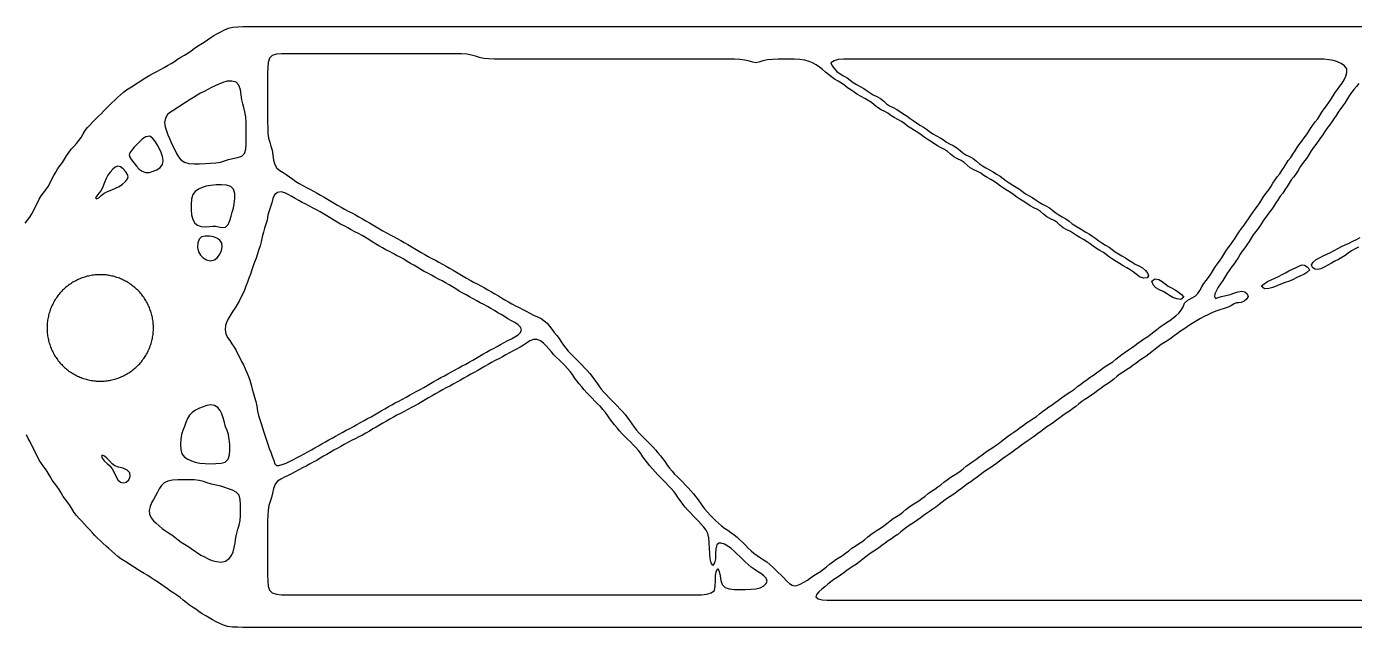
# Model space of a CAD drawing. Header units: millimetres. Extents: x 1 to 120, y 0 to 18.
# Drawn here: x 22.78 to 62.82, y 0 to 18.06 of the extents above; entities that cross this region are included whole.
import ezdxf

# ---------------------------------------------------------------- set-up
doc = ezdxf.new("R2010")
doc.units = ezdxf.units.MM

msp = doc.modelspace()

# ---------------------------------------------------------------- linework, layer by layer
for points in [[(22.737, 12.148), (22.807, 12.242), (22.878, 12.334), (22.942, 12.433), (23, 12.541), (23.055, 12.65), (23.11, 12.759), (23.166, 12.868), (23.227, 12.972), (23.297, 13.065), (23.368, 13.156), (23.434, 13.254), (23.492, 13.362), (23.548, 13.471), (23.603, 13.579), (23.66, 13.687), (23.722, 13.79), (23.791, 13.884), (23.863, 13.975), (23.928, 14.073), (23.989, 14.178), (24.053, 14.279), (24.125, 14.37), (24.204, 14.455), (24.284, 14.541), (24.358, 14.631), (24.423, 14.729), (24.484, 14.832), (24.548, 14.932), (24.621, 15.022), (24.7, 15.108), (24.78, 15.194), (24.86, 15.278), (24.94, 15.36), (25.023, 15.441), (25.107, 15.523), (25.188, 15.606), (25.27, 15.688), (25.353, 15.768), (25.437, 15.848), (25.522, 15.929), (25.609, 16.008), (25.699, 16.084), (25.792, 16.153), (25.889, 16.216), (25.99, 16.278), (26.092, 16.344), (26.192, 16.412), (26.29, 16.477), (26.39, 16.536), (26.493, 16.594), (26.599, 16.655), (26.705, 16.713), (26.812, 16.771), (26.918, 16.83), (27.024, 16.89), (27.129, 16.949), (27.23, 17.011), (27.329, 17.076), (27.429, 17.141), (27.53, 17.202), (27.632, 17.263), (27.732, 17.33), (27.829, 17.4), (27.925, 17.468), (28.023, 17.53), (28.124, 17.592), (28.225, 17.658), (28.324, 17.726), (28.422, 17.79), (28.523, 17.847), (28.63, 17.903), (28.739, 17.96), (28.854, 18.009), (28.987, 18.04), (29.14, 18.053), (29.302, 18.057), (29.466, 18.057), (29.631, 18.057), (29.795, 18.057), (29.959, 18.057), (30.123, 18.057), (30.287, 18.057), (30.451, 18.057), (30.616, 18.057), (30.78, 18.057), (30.944, 18.057), (31.108, 18.057), (31.272, 18.057), (31.436, 18.057), (31.601, 18.057), (31.765, 18.057), (31.929, 18.057), (32.093, 18.057), (32.257, 18.057), (32.421, 18.057), (32.585, 18.057), (32.75, 18.057), (32.914, 18.057), (33.078, 18.057), (33.242, 18.057), (33.406, 18.057), (33.57, 18.057), (33.735, 18.057), (33.899, 18.057), (34.063, 18.057), (34.227, 18.057), (34.391, 18.057), (34.555, 18.057), (34.72, 18.057), (34.884, 18.057), (35.048, 18.057), (35.212, 18.057), (35.376, 18.057), (35.54, 18.057), (35.705, 18.057), (35.869, 18.057), (36.033, 18.057), (36.197, 18.057), (36.361, 18.057), (36.525, 18.057), (36.689, 18.057), (36.854, 18.057), (37.018, 18.057), (37.182, 18.057), (37.346, 18.057), (37.51, 18.057), (37.674, 18.057), (37.839, 18.057), (38.003, 18.057), (38.167, 18.057), (38.331, 18.057), (38.495, 18.057), (38.659, 18.057), (38.824, 18.057), (38.988, 18.057), (39.152, 18.057), (39.316, 18.057), (39.48, 18.057), (39.644, 18.057), (39.808, 18.057), (39.973, 18.057), (40.137, 18.057), (40.301, 18.057), (40.465, 18.057), (40.629, 18.057), (40.793, 18.057), (40.958, 18.057), (41.122, 18.057), (41.286, 18.057), (41.45, 18.057), (41.614, 18.057), (41.778, 18.057), (41.943, 18.057), (42.107, 18.057), (42.271, 18.057), (42.435, 18.057), (42.599, 18.057), (42.763, 18.057), (42.927, 18.057), (43.092, 18.057), (43.256, 18.057), (43.42, 18.057), (43.584, 18.057), (43.748, 18.057), (43.912, 18.057), (44.077, 18.057), (44.241, 18.057), (44.405, 18.057), (44.569, 18.057), (44.733, 18.057), (44.897, 18.057), (45.062, 18.057), (45.226, 18.057), (45.39, 18.057), (45.554, 18.057), (45.718, 18.057), (45.882, 18.057), (46.047, 18.057), (46.211, 18.057), (46.375, 18.057), (46.539, 18.057), (46.703, 18.057), (46.867, 18.057), (47.031, 18.057), (47.196, 18.057), (47.36, 18.057), (47.524, 18.057), (47.688, 18.057), (47.852, 18.057), (48.016, 18.057), (48.181, 18.057), (48.345, 18.057), (48.509, 18.057), (48.673, 18.057), (48.837, 18.057), (49.001, 18.057), (49.166, 18.057), (49.33, 18.057), (49.494, 18.057), (49.658, 18.057), (49.822, 18.057), (49.986, 18.057), (50.15, 18.057), (50.315, 18.057), (50.479, 18.057), (50.643, 18.057), (50.807, 18.057), (50.971, 18.057), (51.135, 18.057), (51.3, 18.057), (51.464, 18.057), (51.628, 18.057), (51.792, 18.057), (51.956, 18.057), (52.12, 18.057), (52.285, 18.057), (52.449, 18.057), (52.613, 18.057), (52.777, 18.057), (52.941, 18.057), (53.105, 18.057), (53.269, 18.057), (53.434, 18.057), (53.598, 18.057), (53.762, 18.057), (53.926, 18.057), (54.09, 18.057), (54.254, 18.057), (54.419, 18.057), (54.583, 18.057), (54.747, 18.057), (54.911, 18.057), (55.075, 18.057), (55.239, 18.057), (55.404, 18.057), (55.568, 18.057), (55.732, 18.057), (55.896, 18.057), (56.06, 18.057), (56.224, 18.057), (56.389, 18.057), (56.553, 18.057), (56.717, 18.057), (56.881, 18.057), (57.045, 18.057), (57.209, 18.057), (57.373, 18.057), (57.538, 18.057), (57.702, 18.057), (57.866, 18.057), (58.03, 18.057), (58.194, 18.057), (58.358, 18.057), (58.523, 18.057), (58.687, 18.057), (58.851, 18.057), (59.015, 18.057), (59.179, 18.057), (59.343, 18.057), (59.508, 18.057), (59.672, 18.057), (59.836, 18.057), (60, 18.057), (60.164, 18.057), (60.328, 18.057), (60.492, 18.057), (60.657, 18.057), (60.821, 18.057), (60.985, 18.057), (61.149, 18.057), (61.313, 18.057), (61.477, 18.057), (61.642, 18.057), (61.806, 18.057), (61.97, 18.057), (62.134, 18.057), (62.298, 18.057), (62.462, 18.057), (62.627, 18.057), (62.791, 18.057), (62.955, 18.057)], [(62.864, 16.346), (62.789, 16.256), (62.713, 16.166), (62.639, 16.073), (62.571, 15.975), (62.509, 15.874), (62.448, 15.775), (62.38, 15.68), (62.308, 15.584), (62.239, 15.486), (62.176, 15.386), (62.115, 15.288), (62.049, 15.191), (61.977, 15.093), (61.904, 14.997), (61.838, 14.903), (61.776, 14.809), (61.713, 14.711), (61.642, 14.613), (61.568, 14.519), (61.495, 14.427), (61.429, 14.329), (61.368, 14.226), (61.305, 14.126), (61.235, 14.032), (61.163, 13.939), (61.095, 13.84), (61.034, 13.737), (60.973, 13.638), (60.904, 13.543), (60.832, 13.449), (60.764, 13.35), (60.702, 13.248), (60.641, 13.15), (60.574, 13.054), (60.501, 12.958), (60.432, 12.86), (60.368, 12.762), (60.308, 12.665), (60.242, 12.568), (60.169, 12.47), (60.096, 12.375), (60.028, 12.282), (59.965, 12.186), (59.902, 12.087), (59.834, 11.988), (59.761, 11.895), (59.687, 11.802), (59.62, 11.704), (59.56, 11.601), (59.498, 11.5), (59.429, 11.406), (59.356, 11.313), (59.289, 11.214), (59.228, 11.111), (59.166, 11.012), (59.098, 10.917), (59.026, 10.822), (58.957, 10.724), (58.896, 10.623), (58.835, 10.524), (58.768, 10.428), (58.698, 10.331), (58.632, 10.229), (58.576, 10.124), (58.534, 10.024), (58.524, 9.944), (58.55, 9.886), (58.631, 9.915), (58.734, 9.945), (58.862, 9.974), (58.999, 10.007), (59.123, 10.051), (59.232, 10.089), (59.339, 10.103), (59.438, 10.083), (59.507, 10.03), (59.536, 9.949), (59.488, 9.869), (59.411, 9.802), (59.321, 9.766), (59.242, 9.758), (59.179, 9.754), (59.115, 9.73), (59.031, 9.68), (58.93, 9.624), (58.814, 9.58), (58.685, 9.547), (58.556, 9.507), (58.438, 9.454), (58.325, 9.397), (58.211, 9.342), (58.101, 9.287), (57.997, 9.228), (57.895, 9.166), (57.795, 9.1), (57.696, 9.031), (57.598, 8.964), (57.501, 8.901), (57.405, 8.837), (57.309, 8.768), (57.215, 8.695), (57.119, 8.625), (57.019, 8.561), (56.918, 8.499), (56.821, 8.433), (56.731, 8.36), (56.64, 8.284), (56.546, 8.211), (56.451, 8.142), (56.354, 8.079), (56.256, 8.015), (56.16, 7.946), (56.067, 7.874), (55.972, 7.803), (55.871, 7.738), (55.77, 7.676), (55.674, 7.61), (55.584, 7.538), (55.493, 7.462), (55.4, 7.388), (55.304, 7.32), (55.206, 7.256), (55.108, 7.193), (55.012, 7.124), (54.919, 7.052), (54.824, 6.98), (54.724, 6.914), (54.624, 6.851), (54.529, 6.786), (54.438, 6.715), (54.346, 6.64), (54.253, 6.566), (54.157, 6.498), (54.058, 6.434), (53.959, 6.371), (53.863, 6.303), (53.771, 6.23), (53.676, 6.157), (53.577, 6.089), (53.478, 6.025), (53.384, 5.961), (53.292, 5.892), (53.2, 5.818), (53.106, 5.744), (53.009, 5.675), (52.911, 5.612), (52.811, 5.549), (52.715, 5.481), (52.622, 5.408), (52.528, 5.334), (52.43, 5.263), (52.333, 5.199), (52.239, 5.136), (52.147, 5.069), (52.054, 4.996), (51.959, 4.922), (51.862, 4.853), (51.763, 4.79), (51.662, 4.727), (51.566, 4.66), (51.474, 4.587), (51.382, 4.512), (51.285, 4.44), (51.188, 4.374), (51.094, 4.311), (51, 4.245), (50.906, 4.173), (50.811, 4.101), (50.715, 4.031), (50.615, 3.968), (50.514, 3.905), (50.418, 3.838), (50.326, 3.765), (50.235, 3.69), (50.139, 3.617), (50.043, 3.55), (49.948, 3.487), (49.852, 3.422), (49.757, 3.351), (49.663, 3.279), (49.567, 3.209), (49.467, 3.145), (49.366, 3.083), (49.269, 3.016), (49.178, 2.943), (49.087, 2.868), (48.993, 2.795), (48.897, 2.727), (48.801, 2.663), (48.704, 2.599), (48.609, 2.53), (48.515, 2.457), (48.419, 2.387), (48.319, 2.322), (48.218, 2.26), (48.122, 2.194), (48.031, 2.121), (47.94, 2.046), (47.846, 1.972), (47.751, 1.904), (47.654, 1.841), (47.556, 1.777), (47.46, 1.708), (47.367, 1.635), (47.272, 1.564), (47.172, 1.498), (47.071, 1.436), (46.976, 1.371), (46.885, 1.299), (46.795, 1.223), (46.705, 1.146), (46.62, 1.071), (46.555, 0.993), (46.525, 0.915), (46.595, 0.858), (46.715, 0.827), (46.868, 0.817), (47.031, 0.815), (47.196, 0.815), (47.36, 0.815), (47.524, 0.815), (47.688, 0.815), (47.852, 0.815), (48.016, 0.815), (48.181, 0.815), (48.345, 0.815), (48.509, 0.815), (48.673, 0.815), (48.837, 0.815), (49.001, 0.815), (49.166, 0.815), (49.33, 0.815), (49.494, 0.815), (49.658, 0.815), (49.822, 0.815), (49.986, 0.815), (50.15, 0.815), (50.315, 0.815), (50.479, 0.815), (50.643, 0.815), (50.807, 0.815), (50.971, 0.815), (51.135, 0.815), (51.3, 0.815), (51.464, 0.815), (51.628, 0.815), (51.792, 0.815), (51.956, 0.815), (52.12, 0.815), (52.285, 0.815), (52.449, 0.815), (52.613, 0.815), (52.777, 0.815), (52.941, 0.815), (53.105, 0.815), (53.269, 0.815), (53.434, 0.815), (53.598, 0.815), (53.762, 0.815), (53.926, 0.815), (54.09, 0.815), (54.254, 0.815), (54.419, 0.815), (54.583, 0.815), (54.747, 0.815), (54.911, 0.815), (55.075, 0.815), (55.239, 0.815), (55.404, 0.815), (55.568, 0.815), (55.732, 0.815), (55.896, 0.815), (56.06, 0.815), (56.224, 0.815), (56.389, 0.815), (56.553, 0.815), (56.717, 0.815), (56.881, 0.815), (57.045, 0.815), (57.209, 0.815), (57.373, 0.815), (57.538, 0.815), (57.702, 0.815), (57.866, 0.815), (58.03, 0.815), (58.194, 0.815), (58.358, 0.815), (58.523, 0.815), (58.687, 0.815), (58.851, 0.815), (59.015, 0.815), (59.179, 0.815), (59.343, 0.815), (59.508, 0.815), (59.672, 0.815), (59.836, 0.815), (60, 0.815), (60.164, 0.815), (60.328, 0.815), (60.492, 0.815), (60.657, 0.815), (60.821, 0.815), (60.985, 0.815), (61.149, 0.815), (61.313, 0.815), (61.477, 0.815), (61.642, 0.815), (61.806, 0.815), (61.97, 0.815), (62.134, 0.815), (62.298, 0.815), (62.462, 0.815), (62.627, 0.815), (62.791, 0.815), (62.955, 0.815)], [(62.85, 11.43), (62.748, 11.376), (62.647, 11.316), (62.546, 11.249), (62.448, 11.179), (62.352, 11.115), (62.252, 11.058), (62.145, 11.003), (62.037, 10.944), (61.93, 10.887), (61.823, 10.831), (61.718, 10.781), (61.621, 10.755), (61.535, 10.767), (61.471, 10.818), (61.434, 10.9), (61.493, 10.981), (61.576, 11.054), (61.68, 11.112), (61.792, 11.165), (61.903, 11.218), (62.01, 11.27), (62.119, 11.324), (62.228, 11.385), (62.34, 11.445), (62.456, 11.5), (62.57, 11.552), (62.679, 11.605), (62.79, 11.661), (62.901, 11.715)], [(62.955, 0), (62.791, 0), (62.627, 0), (62.462, 0), (62.298, 0), (62.134, 0), (61.97, 0), (61.806, 0), (61.642, 0), (61.477, 0), (61.313, 0), (61.149, 0), (60.985, 0), (60.821, 0), (60.657, 0), (60.492, 0), (60.328, 0), (60.164, 0), (60, 0), (59.836, 0), (59.672, 0), (59.508, 0), (59.343, 0), (59.179, 0), (59.015, 0), (58.851, 0), (58.687, 0), (58.523, 0), (58.358, 0), (58.194, 0), (58.03, 0), (57.866, 0), (57.702, 0), (57.538, 0), (57.373, 0), (57.209, 0), (57.045, 0), (56.881, 0), (56.717, 0), (56.553, 0), (56.389, 0), (56.224, 0), (56.06, 0), (55.896, 0), (55.732, 0), (55.568, 0), (55.404, 0), (55.239, 0), (55.075, 0), (54.911, 0), (54.747, 0), (54.583, 0), (54.419, 0), (54.254, 0), (54.09, 0), (53.926, 0), (53.762, 0), (53.598, 0), (53.434, 0), (53.269, 0), (53.105, 0), (52.941, 0), (52.777, 0), (52.613, 0), (52.449, 0), (52.285, 0), (52.12, 0), (51.956, 0), (51.792, 0), (51.628, 0), (51.464, 0), (51.3, 0), (51.135, 0), (50.971, 0), (50.807, 0), (50.643, 0), (50.479, 0), (50.315, 0), (50.15, 0), (49.986, 0), (49.822, 0), (49.658, 0), (49.494, 0), (49.33, 0), (49.166, 0), (49.001, 0), (48.837, 0), (48.673, 0), (48.509, 0), (48.345, 0), (48.181, 0), (48.016, 0), (47.852, 0), (47.688, 0), (47.524, 0), (47.36, 0), (47.196, 0), (47.031, 0), (46.867, 0), (46.703, 0), (46.539, 0), (46.375, 0), (46.211, 0), (46.047, 0), (45.882, 0), (45.718, 0), (45.554, 0), (45.39, 0), (45.226, 0), (45.062, 0), (44.897, 0), (44.733, 0), (44.569, 0), (44.405, 0), (44.241, 0), (44.077, 0), (43.912, 0), (43.748, 0), (43.584, 0), (43.42, 0), (43.256, 0), (43.092, 0), (42.927, 0), (42.763, 0), (42.599, 0), (42.435, 0), (42.271, 0), (42.107, 0), (41.943, 0), (41.778, 0), (41.614, 0), (41.45, 0), (41.286, 0), (41.122, 0), (40.958, 0), (40.793, 0), (40.629, 0), (40.465, 0), (40.301, 0), (40.137, 0), (39.973, 0), (39.808, 0), (39.644, 0), (39.48, 0), (39.316, 0), (39.152, 0), (38.988, 0), (38.824, 0), (38.659, 0), (38.495, 0), (38.331, 0), (38.167, 0), (38.003, 0), (37.839, 0), (37.674, 0), (37.51, 0), (37.346, 0), (37.182, 0), (37.018, 0), (36.854, 0), (36.689, 0), (36.525, 0), (36.361, 0), (36.197, 0), (36.033, 0), (35.869, 0), (35.705, 0), (35.54, 0), (35.376, 0), (35.212, 0), (35.048, 0), (34.884, 0), (34.72, 0), (34.555, 0), (34.391, 0), (34.227, 0), (34.063, 0), (33.899, 0), (33.735, 0), (33.57, 0), (33.406, 0), (33.242, 0), (33.078, 0), (32.914, 0), (32.75, 0), (32.585, 0), (32.421, 0), (32.257, 0), (32.093, 0), (31.929, 0), (31.765, 0), (31.601, 0), (31.436, 0), (31.272, 0), (31.108, 0), (30.944, 0), (30.78, 0), (30.616, 0), (30.451, 0), (30.287, 0), (30.123, 0), (29.959, 0), (29.795, 0), (29.631, 0), (29.466, 0), (29.302, 0), (29.138, 0.001), (28.977, 0.009), (28.829, 0.03), (28.704, 0.066), (28.594, 0.113), (28.486, 0.169), (28.378, 0.226), (28.275, 0.282), (28.173, 0.343), (28.071, 0.41), (27.969, 0.479), (27.871, 0.543), (27.777, 0.605), (27.683, 0.67), (27.588, 0.743), (27.496, 0.819), (27.403, 0.894), (27.307, 0.966), (27.21, 1.03), (27.115, 1.092), (27.02, 1.158), (26.921, 1.23), (26.821, 1.301), (26.723, 1.365), (26.627, 1.424), (26.529, 1.487), (26.427, 1.554), (26.323, 1.62), (26.221, 1.681), (26.12, 1.741), (26.021, 1.806), (25.922, 1.873), (25.821, 1.936), (25.719, 1.997), (25.621, 2.062), (25.528, 2.133), (25.439, 2.21), (25.35, 2.289), (25.263, 2.367), (25.176, 2.444), (25.09, 2.522), (25.005, 2.6), (24.922, 2.68), (24.842, 2.761), (24.763, 2.845), (24.685, 2.93), (24.607, 3.016), (24.529, 3.103), (24.449, 3.189), (24.368, 3.274), (24.288, 3.359), (24.216, 3.449), (24.152, 3.55), (24.091, 3.655), (24.025, 3.753), (23.954, 3.843), (23.884, 3.936), (23.822, 4.04), (23.762, 4.147), (23.697, 4.245), (23.625, 4.335), (23.556, 4.429), (23.494, 4.532), (23.434, 4.639), (23.369, 4.738), (23.299, 4.83), (23.229, 4.923), (23.167, 5.027), (23.111, 5.135), (23.056, 5.243), (23, 5.353), (22.946, 5.463), (22.891, 5.572), (22.836, 5.681), (22.782, 5.791)]]:
    msp.add_lwpolyline(points)
for points in [[(60.328, 17.078), (60.164, 17.078), (60, 17.078), (59.836, 17.078), (59.672, 17.078), (59.508, 17.078), (59.343, 17.078), (59.179, 17.078), (59.015, 17.078), (58.851, 17.078), (58.687, 17.078), (58.523, 17.078), (58.358, 17.078), (58.194, 17.078), (58.03, 17.078), (57.866, 17.078), (57.702, 17.078), (57.538, 17.078), (57.373, 17.078), (57.209, 17.078), (57.045, 17.078), (56.881, 17.078), (56.717, 17.078), (56.553, 17.078), (56.389, 17.078), (56.224, 17.078), (56.06, 17.078), (55.896, 17.078), (55.732, 17.078), (55.568, 17.078), (55.404, 17.078), (55.239, 17.078), (55.075, 17.078), (54.911, 17.078), (54.747, 17.078), (54.583, 17.078), (54.419, 17.078), (54.254, 17.078), (54.09, 17.078), (53.926, 17.078), (53.762, 17.078), (53.598, 17.078), (53.434, 17.078), (53.269, 17.078), (53.105, 17.078), (52.941, 17.078), (52.777, 17.078), (52.613, 17.078), (52.449, 17.078), (52.285, 17.078), (52.12, 17.078), (51.956, 17.078), (51.792, 17.078), (51.628, 17.078), (51.464, 17.078), (51.3, 17.078), (51.135, 17.078), (50.971, 17.078), (50.807, 17.078), (50.643, 17.078), (50.479, 17.078), (50.315, 17.078), (50.15, 17.078), (49.986, 17.078), (49.822, 17.078), (49.658, 17.078), (49.494, 17.078), (49.33, 17.078), (49.166, 17.078), (49.001, 17.078), (48.837, 17.078), (48.673, 17.078), (48.509, 17.078), (48.345, 17.078), (48.181, 17.078), (48.016, 17.078), (47.852, 17.078), (47.688, 17.078), (47.524, 17.078), (47.36, 17.076), (47.204, 17.065), (47.075, 17.03), (46.981, 16.972), (47.023, 16.881), (47.085, 16.793), (47.164, 16.713), (47.256, 16.642), (47.362, 16.578), (47.468, 16.516), (47.564, 16.451), (47.652, 16.382), (47.748, 16.315), (47.857, 16.254), (47.968, 16.194), (48.068, 16.129), (48.159, 16.064), (48.255, 16.008), (48.361, 15.957), (48.47, 15.893), (48.569, 15.815), (48.657, 15.739), (48.748, 15.679), (48.852, 15.625), (48.962, 15.564), (49.07, 15.496), (49.176, 15.429), (49.277, 15.365), (49.369, 15.301), (49.459, 15.233), (49.555, 15.164), (49.661, 15.099), (49.767, 15.037), (49.861, 14.973), (49.95, 14.904), (50.047, 14.836), (50.155, 14.774), (50.265, 14.714), (50.364, 14.65), (50.455, 14.586), (50.55, 14.532), (50.657, 14.482), (50.768, 14.418), (50.866, 14.338), (50.951, 14.261), (51.04, 14.203), (51.147, 14.152), (51.259, 14.089), (51.361, 14.01), (51.45, 13.934), (51.542, 13.873), (51.645, 13.818), (51.753, 13.757), (51.861, 13.69), (51.966, 13.623), (52.068, 13.56), (52.16, 13.495), (52.249, 13.427), (52.345, 13.359), (52.452, 13.294), (52.558, 13.232), (52.653, 13.168), (52.741, 13.099), (52.837, 13.031), (52.946, 12.97), (53.057, 12.91), (53.156, 12.845), (53.247, 12.78), (53.342, 12.726), (53.449, 12.675), (53.559, 12.612), (53.658, 12.533), (53.745, 12.456), (53.836, 12.397), (53.941, 12.345), (54.052, 12.282), (54.152, 12.205), (54.242, 12.129), (54.334, 12.067), (54.437, 12.011), (54.544, 11.951), (54.651, 11.884), (54.757, 11.818), (54.859, 11.754), (54.951, 11.69), (55.04, 11.622), (55.136, 11.554), (55.243, 11.489), (55.349, 11.427), (55.444, 11.362), (55.532, 11.293), (55.628, 11.226), (55.737, 11.165), (55.848, 11.105), (55.948, 11.041), (56.039, 10.975), (56.134, 10.92), (56.241, 10.869), (56.351, 10.805), (56.447, 10.726), (56.515, 10.64), (56.534, 10.562), (56.49, 10.504), (56.385, 10.497), (56.267, 10.539), (56.164, 10.614), (56.076, 10.69), (55.986, 10.751), (55.882, 10.804), (55.771, 10.865), (55.663, 10.933), (55.558, 11.001), (55.457, 11.065), (55.364, 11.129), (55.275, 11.197), (55.178, 11.265), (55.072, 11.33), (54.967, 11.393), (54.872, 11.457), (54.783, 11.526), (54.686, 11.593), (54.578, 11.655), (54.468, 11.716), (54.369, 11.78), (54.279, 11.844), (54.184, 11.898), (54.076, 11.948), (53.966, 12.012), (53.868, 12.092), (53.784, 12.168), (53.694, 12.227), (53.588, 12.277), (53.474, 12.341), (53.373, 12.419), (53.283, 12.496), (53.192, 12.557), (53.089, 12.611), (52.98, 12.672), (52.872, 12.74), (52.767, 12.807), (52.666, 12.87), (52.573, 12.934), (52.484, 13.002), (52.388, 13.071), (52.281, 13.135), (52.175, 13.197), (52.081, 13.262), (51.992, 13.331), (51.896, 13.398), (51.787, 13.46), (51.677, 13.52), (51.577, 13.585), (51.487, 13.649), (51.391, 13.704), (51.284, 13.754), (51.174, 13.818), (51.075, 13.897), (50.988, 13.973), (50.898, 14.033), (50.793, 14.084), (50.682, 14.147), (50.581, 14.225), (50.491, 14.301), (50.399, 14.363), (50.297, 14.418), (50.189, 14.479), (50.082, 14.546), (49.976, 14.612), (49.875, 14.675), (49.782, 14.74), (49.693, 14.808), (49.597, 14.876), (49.491, 14.94), (49.384, 15.002), (49.29, 15.067), (49.201, 15.136), (49.105, 15.203), (48.996, 15.265), (48.885, 15.324), (48.786, 15.389), (48.694, 15.454), (48.599, 15.51), (48.493, 15.561), (48.383, 15.625), (48.285, 15.704), (48.197, 15.78), (48.106, 15.84), (48.002, 15.893), (47.891, 15.954), (47.783, 16.022), (47.678, 16.09), (47.577, 16.154), (47.484, 16.218), (47.395, 16.285), (47.299, 16.354), (47.195, 16.419), (47.09, 16.481), (46.994, 16.546), (46.904, 16.616), (46.817, 16.69), (46.729, 16.765), (46.636, 16.837), (46.535, 16.905), (46.431, 16.965), (46.322, 17.014), (46.194, 17.049), (46.044, 17.069), (45.882, 17.076), (45.718, 17.078), (45.554, 17.078), (45.39, 17.077), (45.226, 17.074), (45.069, 17.06), (44.928, 17.03), (44.815, 16.994), (44.725, 16.974), (44.636, 16.987), (44.529, 17.021), (44.394, 17.052), (44.239, 17.07), (44.077, 17.077), (43.912, 17.078), (43.748, 17.078), (43.584, 17.078), (43.42, 17.078), (43.256, 17.078), (43.092, 17.078), (42.927, 17.078), (42.763, 17.078), (42.599, 17.078), (42.435, 17.078), (42.271, 17.078), (42.107, 17.078), (41.943, 17.078), (41.778, 17.078), (41.614, 17.078), (41.45, 17.078), (41.286, 17.078), (41.122, 17.078), (40.958, 17.078), (40.793, 17.078), (40.629, 17.078), (40.465, 17.078), (40.301, 17.078), (40.137, 17.078), (39.973, 17.078), (39.808, 17.078), (39.644, 17.078), (39.48, 17.078), (39.316, 17.078), (39.152, 17.078), (38.988, 17.078), (38.824, 17.078), (38.659, 17.078), (38.495, 17.078), (38.331, 17.078), (38.167, 17.078), (38.003, 17.078), (37.839, 17.078), (37.674, 17.078), (37.51, 17.078), (37.346, 17.078), (37.182, 17.078), (37.018, 17.078), (36.854, 17.079), (36.691, 17.085), (36.539, 17.1), (36.407, 17.127), (36.29, 17.165), (36.168, 17.203), (36.026, 17.228), (35.868, 17.239), (35.705, 17.242), (35.54, 17.242), (35.376, 17.242), (35.212, 17.242), (35.048, 17.242), (34.884, 17.242), (34.72, 17.242), (34.555, 17.242), (34.391, 17.242), (34.227, 17.242), (34.063, 17.242), (33.899, 17.242), (33.735, 17.242), (33.57, 17.242), (33.406, 17.242), (33.242, 17.242), (33.078, 17.242), (32.914, 17.242), (32.75, 17.242), (32.585, 17.242), (32.421, 17.242), (32.257, 17.242), (32.093, 17.242), (31.929, 17.242), (31.765, 17.242), (31.601, 17.242), (31.436, 17.242), (31.272, 17.242), (31.108, 17.242), (30.944, 17.242), (30.78, 17.242), (30.616, 17.242), (30.453, 17.239), (30.299, 17.227), (30.173, 17.188), (30.09, 17.105), (30.051, 16.978), (30.038, 16.825), (30.036, 16.662), (30.036, 16.498), (30.036, 16.334), (30.036, 16.17), (30.036, 16.005), (30.036, 15.841), (30.036, 15.677), (30.036, 15.513), (30.036, 15.349), (30.036, 15.185), (30.037, 15.021), (30.045, 14.859), (30.064, 14.708), (30.097, 14.58), (30.136, 14.465), (30.17, 14.341), (30.192, 14.196), (30.211, 14.045), (30.248, 13.909), (30.316, 13.806), (30.405, 13.733), (30.498, 13.674), (30.594, 13.611), (30.692, 13.541), (30.789, 13.468), (30.886, 13.401), (30.987, 13.341), (31.093, 13.283), (31.2, 13.225), (31.307, 13.167), (31.414, 13.11), (31.521, 13.052), (31.627, 12.993), (31.732, 12.934), (31.836, 12.874), (31.94, 12.811), (32.041, 12.75), (32.141, 12.693), (32.244, 12.633), (32.35, 12.571), (32.457, 12.512), (32.566, 12.456), (32.674, 12.399), (32.78, 12.341), (32.886, 12.283), (32.992, 12.223), (33.096, 12.161), (33.199, 12.102), (33.298, 12.043), (33.399, 11.981), (33.502, 11.917), (33.608, 11.858), (33.717, 11.801), (33.826, 11.745), (33.932, 11.688), (34.039, 11.631), (34.145, 11.571), (34.25, 11.511), (34.354, 11.452), (34.456, 11.392), (34.557, 11.329), (34.658, 11.266), (34.761, 11.207), (34.868, 11.149), (34.976, 11.091), (35.082, 11.033), (35.19, 10.976), (35.297, 10.918), (35.403, 10.86), (35.509, 10.801), (35.613, 10.741), (35.718, 10.677), (35.819, 10.617), (35.918, 10.56), (36.02, 10.5), (36.126, 10.438), (36.233, 10.378), (36.342, 10.322), (36.45, 10.265), (36.556, 10.208), (36.662, 10.15), (36.768, 10.09), (36.873, 10.029), (36.976, 9.969), (37.076, 9.91), (37.176, 9.848), (37.278, 9.783), (37.384, 9.723), (37.493, 9.667), (37.602, 9.611), (37.709, 9.556), (37.818, 9.5), (37.926, 9.444), (38.038, 9.389), (38.154, 9.337), (38.264, 9.281), (38.359, 9.216), (38.441, 9.141), (38.514, 9.055), (38.585, 8.962), (38.66, 8.866), (38.736, 8.773), (38.806, 8.681), (38.87, 8.585), (38.934, 8.486), (39.004, 8.391), (39.081, 8.302), (39.161, 8.218), (39.243, 8.135), (39.326, 8.053), (39.409, 7.972), (39.489, 7.889), (39.568, 7.804), (39.646, 7.717), (39.724, 7.628), (39.8, 7.537), (39.873, 7.444), (39.939, 7.35), (40.002, 7.258), (40.071, 7.165), (40.147, 7.073), (40.228, 6.987), (40.311, 6.904), (40.393, 6.822), (40.474, 6.74), (40.555, 6.656), (40.634, 6.571), (40.712, 6.484), (40.79, 6.394), (40.864, 6.303), (40.932, 6.21), (40.996, 6.116), (41.061, 6.02), (41.135, 5.926), (41.214, 5.839), (41.295, 5.755), (41.377, 5.673), (41.46, 5.591), (41.542, 5.509), (41.621, 5.425), (41.7, 5.338), (41.778, 5.249), (41.854, 5.16), (41.925, 5.068), (41.992, 4.973), (42.057, 4.877), (42.126, 4.783), (42.201, 4.694), (42.28, 4.607), (42.362, 4.524), (42.446, 4.442), (42.528, 4.361), (42.608, 4.278), (42.687, 4.192), (42.765, 4.105), (42.843, 4.016), (42.918, 3.925), (42.99, 3.831), (43.057, 3.738), (43.12, 3.646), (43.189, 3.553), (43.266, 3.462), (43.348, 3.375), (43.43, 3.293), (43.512, 3.211), (43.596, 3.13), (43.685, 3.052), (43.779, 2.981), (43.877, 2.917), (43.974, 2.855), (44.067, 2.786), (44.158, 2.711), (44.244, 2.63), (44.327, 2.548), (44.409, 2.466), (44.492, 2.384), (44.577, 2.304), (44.666, 2.226), (44.761, 2.156), (44.859, 2.092), (44.956, 2.032), (45.052, 1.966), (45.145, 1.892), (45.231, 1.813), (45.313, 1.73), (45.398, 1.648), (45.481, 1.567), (45.561, 1.484), (45.644, 1.398), (45.733, 1.319), (45.816, 1.266), (45.883, 1.247), (45.956, 1.262), (46.054, 1.301), (46.167, 1.354), (46.272, 1.415), (46.367, 1.485), (46.463, 1.555), (46.563, 1.621), (46.664, 1.683), (46.759, 1.748), (46.85, 1.82), (46.942, 1.895), (47.036, 1.968), (47.132, 2.037), (47.229, 2.1), (47.327, 2.164), (47.423, 2.233), (47.516, 2.305), (47.611, 2.376), (47.711, 2.443), (47.812, 2.506), (47.907, 2.571), (47.998, 2.642), (48.089, 2.717), (48.183, 2.791), (48.279, 2.859), (48.377, 2.923), (48.476, 2.986), (48.572, 3.054), (48.665, 3.127), (48.759, 3.199), (48.858, 3.268), (48.958, 3.331), (49.052, 3.395), (49.143, 3.465), (49.235, 3.539), (49.33, 3.613), (49.426, 3.681), (49.525, 3.745), (49.624, 3.808), (49.72, 3.876), (49.813, 3.948), (49.907, 4.023), (50.005, 4.093), (50.103, 4.157), (50.196, 4.22), (50.288, 4.288), (50.382, 4.361), (50.477, 4.434), (50.573, 4.503), (50.673, 4.567), (50.773, 4.63), (50.869, 4.697), (50.961, 4.77), (51.054, 4.845), (51.151, 4.917), (51.247, 4.983), (51.341, 5.046), (51.435, 5.112), (51.529, 5.183), (51.624, 5.256), (51.721, 5.326), (51.821, 5.389), (51.921, 5.452), (52.017, 5.519), (52.109, 5.592), (52.201, 5.667), (52.296, 5.74), (52.392, 5.807), (52.488, 5.87), (52.583, 5.935), (52.678, 6.005), (52.772, 6.078), (52.868, 6.148), (52.968, 6.212), (53.069, 6.274), (53.166, 6.341), (53.257, 6.414), (53.348, 6.489), (53.442, 6.562), (53.538, 6.63), (53.635, 6.693), (53.731, 6.758), (53.826, 6.827), (53.92, 6.9), (54.016, 6.97), (54.116, 7.035), (54.217, 7.097), (54.313, 7.163), (54.404, 7.236), (54.495, 7.311), (54.589, 7.385), (54.685, 7.453), (54.782, 7.516), (54.879, 7.58), (54.975, 7.649), (55.069, 7.721), (55.164, 7.792), (55.264, 7.858), (55.364, 7.921), (55.46, 7.986), (55.551, 8.058), (55.642, 8.133), (55.736, 8.207), (55.832, 8.275), (55.929, 8.339), (56.028, 8.402), (56.124, 8.471), (56.217, 8.543), (56.312, 8.615), (56.411, 8.682), (56.511, 8.745), (56.606, 8.81), (56.697, 8.881), (56.788, 8.955), (56.883, 9.029), (56.979, 9.097), (57.077, 9.161), (57.176, 9.225), (57.271, 9.294), (57.361, 9.368), (57.446, 9.445), (57.518, 9.532), (57.574, 9.635), (57.623, 9.747), (57.721, 9.834), (57.832, 9.894), (57.935, 9.954), (58.015, 10.033), (58.08, 10.13), (58.14, 10.232), (58.203, 10.332), (58.273, 10.427), (58.345, 10.521), (58.412, 10.62), (58.473, 10.722), (58.535, 10.822), (58.603, 10.917), (58.675, 11.011), (58.744, 11.11), (58.805, 11.211), (58.866, 11.31), (58.934, 11.406), (59.006, 11.502), (59.075, 11.6), (59.138, 11.699), (59.199, 11.797), (59.265, 11.894), (59.337, 11.992), (59.41, 12.088), (59.477, 12.181), (59.539, 12.276), (59.602, 12.375), (59.671, 12.474), (59.745, 12.568), (59.818, 12.66), (59.884, 12.758), (59.945, 12.86), (60.008, 12.959), (60.078, 13.053), (60.151, 13.147), (60.219, 13.246), (60.28, 13.348), (60.341, 13.448), (60.409, 13.543), (60.482, 13.637), (60.55, 13.736), (60.612, 13.837), (60.673, 13.936), (60.74, 14.032), (60.812, 14.128), (60.882, 14.226), (60.946, 14.324), (61.006, 14.421), (61.072, 14.518), (61.143, 14.617), (61.217, 14.712), (61.286, 14.804), (61.349, 14.899), (61.412, 14.999), (61.48, 15.097), (61.553, 15.191), (61.627, 15.283), (61.694, 15.382), (61.754, 15.485), (61.816, 15.585), (61.885, 15.679), (61.957, 15.773), (62.025, 15.872), (62.087, 15.974), (62.148, 16.073), (62.216, 16.168), (62.289, 16.264), (62.359, 16.361), (62.421, 16.46), (62.473, 16.564), (62.506, 16.676), (62.498, 16.791), (62.431, 16.881), (62.333, 16.947), (62.224, 16.997), (62.103, 17.038), (61.962, 17.064), (61.805, 17.075), (61.642, 17.078), (61.477, 17.078), (61.313, 17.078), (61.149, 17.078), (60.985, 17.078), (60.821, 17.078), (60.657, 17.078), (60.492, 17.078)], [(28.021, 16.055), (27.915, 15.994), (27.81, 15.931), (27.709, 15.871), (27.611, 15.812), (27.513, 15.749), (27.412, 15.68), (27.31, 15.613), (27.21, 15.551), (27.115, 15.49), (27.028, 15.415), (26.964, 15.311), (26.938, 15.18), (26.953, 15.044), (26.991, 14.922), (27.037, 14.809), (27.086, 14.693), (27.135, 14.577), (27.186, 14.467), (27.24, 14.356), (27.294, 14.245), (27.353, 14.142), (27.429, 14.05), (27.534, 13.98), (27.67, 13.943), (27.826, 13.935), (27.989, 13.938), (28.153, 13.943), (28.317, 13.949), (28.476, 13.96), (28.619, 13.986), (28.742, 14.023), (28.858, 14.062), (28.987, 14.093), (29.129, 14.119), (29.255, 14.162), (29.339, 14.247), (29.377, 14.375), (29.388, 14.529), (29.39, 14.692), (29.39, 14.856), (29.389, 15.021), (29.386, 15.185), (29.375, 15.346), (29.354, 15.496), (29.323, 15.623), (29.29, 15.737), (29.26, 15.862), (29.237, 16.008), (29.215, 16.16), (29.172, 16.294), (29.089, 16.384), (28.963, 16.423), (28.819, 16.416), (28.683, 16.381), (28.566, 16.332), (28.455, 16.278), (28.345, 16.224), (28.237, 16.168), (28.129, 16.112)], [(25.893, 14.135), (25.945, 14.051), (26.017, 13.955), (26.095, 13.862), (26.172, 13.778), (26.259, 13.71), (26.364, 13.673), (26.48, 13.675), (26.593, 13.708), (26.702, 13.758), (26.803, 13.821), (26.874, 13.914), (26.897, 14.034), (26.877, 14.158), (26.833, 14.272), (26.779, 14.383), (26.724, 14.493), (26.663, 14.599), (26.585, 14.691), (26.491, 14.766), (26.376, 14.741), (26.275, 14.682), (26.189, 14.603), (26.108, 14.523), (26.025, 14.438), (25.948, 14.348), (25.893, 14.265), (25.874, 14.2)], [(24.897, 12.973), (24.862, 12.909), (24.891, 12.881), (24.955, 12.915), (25.03, 12.98), (25.116, 13.047), (25.223, 13.103), (25.344, 13.153), (25.459, 13.202), (25.566, 13.255), (25.667, 13.32), (25.757, 13.399), (25.817, 13.478), (25.838, 13.543), (25.818, 13.61), (25.765, 13.693), (25.69, 13.78), (25.61, 13.846), (25.53, 13.868), (25.452, 13.838), (25.375, 13.77), (25.3, 13.684), (25.231, 13.593), (25.174, 13.49), (25.126, 13.37), (25.081, 13.244), (25.028, 13.135), (24.962, 13.048)], [(27.781, 12.259), (27.842, 12.152), (27.927, 12.086), (28.033, 12.053), (28.157, 12.043), (28.283, 12.047), (28.389, 12.057), (28.473, 12.057), (28.557, 12.036), (28.66, 12.015), (28.766, 12.033), (28.848, 12.111), (28.898, 12.232), (28.934, 12.364), (28.97, 12.484), (29.005, 12.601), (29.033, 12.735), (29.049, 12.887), (29.045, 13.039), (29.009, 13.167), (28.926, 13.251), (28.799, 13.29), (28.644, 13.3), (28.483, 13.299), (28.327, 13.287), (28.188, 13.26), (28.069, 13.218), (27.96, 13.167), (27.86, 13.102), (27.787, 13.007), (27.75, 12.876), (27.739, 12.721), (27.739, 12.559), (27.749, 12.4)], [(36.22, 9.873), (36.113, 9.932), (36.008, 9.991), (35.903, 10.05), (35.8, 10.11), (35.697, 10.173), (35.596, 10.235), (35.495, 10.293), (35.39, 10.352), (35.284, 10.412), (35.177, 10.471), (35.068, 10.527), (34.961, 10.585), (34.855, 10.643), (34.749, 10.701), (34.644, 10.761), (34.539, 10.823), (34.437, 10.883), (34.337, 10.941), (34.236, 11.002), (34.133, 11.066), (34.026, 11.125), (33.917, 11.182), (33.808, 11.238), (33.702, 11.295), (33.596, 11.352), (33.49, 11.412), (33.385, 11.473), (33.281, 11.532), (33.18, 11.592), (33.08, 11.655), (32.979, 11.72), (32.875, 11.78), (32.767, 11.836), (32.658, 11.893), (32.551, 11.95), (32.444, 12.006), (32.337, 12.065), (32.231, 12.124), (32.126, 12.183), (32.023, 12.243), (31.921, 12.307), (31.82, 12.369), (31.719, 12.427), (31.615, 12.486), (31.508, 12.546), (31.401, 12.605), (31.292, 12.661), (31.184, 12.718), (31.078, 12.776), (30.973, 12.834), (30.867, 12.894), (30.762, 12.955), (30.658, 13.013), (30.553, 13.062), (30.44, 13.09), (30.329, 13.075), (30.247, 13.003), (30.197, 12.887), (30.159, 12.762), (30.118, 12.645), (30.077, 12.524), (30.044, 12.387), (30.017, 12.244), (29.985, 12.115), (29.946, 11.999), (29.907, 11.876), (29.875, 11.735), (29.845, 11.593), (29.81, 11.468), (29.77, 11.355), (29.729, 11.232), (29.687, 11.102), (29.645, 10.98), (29.602, 10.866), (29.562, 10.744), (29.519, 10.615), (29.473, 10.496), (29.426, 10.381), (29.382, 10.26), (29.338, 10.139), (29.289, 10.026), (29.234, 9.916), (29.179, 9.808), (29.12, 9.705), (29.056, 9.606), (28.989, 9.507), (28.925, 9.406), (28.865, 9.302), (28.811, 9.195), (28.769, 9.078), (28.754, 8.949), (28.774, 8.823), (28.826, 8.714), (28.894, 8.618), (28.963, 8.524), (29.025, 8.424), (29.084, 8.319), (29.142, 8.213), (29.199, 8.105), (29.254, 7.996), (29.308, 7.887), (29.36, 7.774), (29.41, 7.658), (29.459, 7.544), (29.502, 7.427), (29.537, 7.295), (29.57, 7.156), (29.606, 7.03), (29.645, 6.916), (29.679, 6.792), (29.706, 6.647), (29.731, 6.499), (29.764, 6.369), (29.805, 6.253), (29.844, 6.132), (29.879, 5.997), (29.917, 5.867), (29.96, 5.749), (30.005, 5.63), (30.045, 5.503), (30.085, 5.379), (30.13, 5.263), (30.176, 5.144), (30.218, 5.019), (30.257, 4.917), (30.301, 4.865), (30.369, 4.863), (30.471, 4.893), (30.592, 4.938), (30.709, 4.991), (30.816, 5.046), (30.922, 5.103), (31.028, 5.161), (31.136, 5.217), (31.245, 5.273), (31.353, 5.333), (31.46, 5.395), (31.566, 5.454), (31.671, 5.512), (31.775, 5.573), (31.876, 5.633), (31.977, 5.69), (32.081, 5.748), (32.188, 5.808), (32.293, 5.867), (32.399, 5.924), (32.506, 5.982), (32.614, 6.038), (32.723, 6.094), (32.831, 6.154), (32.937, 6.216), (33.044, 6.274), (33.149, 6.332), (33.253, 6.393), (33.354, 6.453), (33.455, 6.51), (33.559, 6.568), (33.665, 6.628), (33.771, 6.687), (33.877, 6.745), (33.983, 6.803), (34.091, 6.859), (34.2, 6.915), (34.308, 6.975), (34.415, 7.036), (34.521, 7.095), (34.626, 7.153), (34.73, 7.214), (34.832, 7.274), (34.932, 7.331), (35.037, 7.389), (35.143, 7.449), (35.248, 7.507), (35.354, 7.565), (35.46, 7.625), (35.568, 7.683), (35.677, 7.739), (35.784, 7.798), (35.891, 7.858), (35.997, 7.916), (36.102, 7.974), (36.207, 8.035), (36.309, 8.094), (36.41, 8.151), (36.514, 8.209), (36.62, 8.27), (36.725, 8.328), (36.831, 8.386), (36.938, 8.446), (37.045, 8.504), (37.154, 8.561), (37.262, 8.618), (37.368, 8.678), (37.473, 8.736), (37.569, 8.796), (37.643, 8.865), (37.672, 8.943), (37.644, 9.023), (37.572, 9.095), (37.476, 9.159), (37.372, 9.218), (37.266, 9.279), (37.161, 9.34), (37.058, 9.4), (36.957, 9.459), (36.856, 9.522), (36.754, 9.585), (36.65, 9.645), (36.542, 9.702), (36.434, 9.759), (36.327, 9.816)], [(28.44, 11.043), (28.532, 11.115), (28.596, 11.217), (28.644, 11.325), (28.672, 11.435), (28.661, 11.544), (28.602, 11.635), (28.509, 11.697), (28.403, 11.735), (28.286, 11.755), (28.161, 11.759), (28.05, 11.735), (27.973, 11.67), (27.934, 11.557), (27.93, 11.42), (27.959, 11.292), (28.016, 11.188), (28.097, 11.105), (28.199, 11.045), (28.32, 11.019)], [(59.921, 10.255), (60.015, 10.328), (60.116, 10.393), (60.222, 10.446), (60.334, 10.498), (60.448, 10.55), (60.555, 10.602), (60.657, 10.659), (60.759, 10.718), (60.866, 10.77), (60.978, 10.819), (61.079, 10.868), (61.153, 10.897), (61.224, 10.889), (61.305, 10.837), (61.387, 10.752), (61.302, 10.667), (61.207, 10.606), (61.104, 10.562), (60.996, 10.514), (60.887, 10.459), (60.774, 10.411), (60.648, 10.365), (60.516, 10.315), (60.395, 10.267), (60.28, 10.221), (60.155, 10.187), (60.025, 10.18)], [(26.598, 9.079), (26.596, 9.118), (26.592, 9.157), (26.588, 9.196), (26.583, 9.235), (26.576, 9.274), (26.569, 9.312), (26.561, 9.351), (26.552, 9.389), (26.542, 9.427), (26.531, 9.464), (26.519, 9.502), (26.506, 9.539), (26.493, 9.576), (26.478, 9.612), (26.463, 9.648), (26.446, 9.684), (26.429, 9.719), (26.411, 9.754), (26.392, 9.789), (26.372, 9.823), (26.352, 9.856), (26.33, 9.889), (26.308, 9.921), (26.285, 9.953), (26.261, 9.984), (26.237, 10.015), (26.212, 10.045), (26.186, 10.074), (26.159, 10.103), (26.131, 10.131), (26.103, 10.159), (26.074, 10.186), (26.045, 10.212), (26.015, 10.237), (25.984, 10.261), (25.953, 10.285), (25.921, 10.308), (25.889, 10.33), (25.856, 10.352), (25.823, 10.372), (25.789, 10.392), (25.754, 10.411), (25.719, 10.429), (25.684, 10.446), (25.648, 10.463), (25.612, 10.478), (25.576, 10.493), (25.539, 10.506), (25.502, 10.519), (25.464, 10.531), (25.427, 10.542), (25.389, 10.552), (25.351, 10.561), (25.312, 10.569), (25.274, 10.576), (25.235, 10.583), (25.196, 10.588), (25.157, 10.592), (25.118, 10.596), (25.079, 10.598), (25.039, 10.6), (25, 10.6), (24.961, 10.6), (24.921, 10.598), (24.882, 10.596), (24.843, 10.592), (24.804, 10.588), (24.765, 10.583), (24.726, 10.576), (24.688, 10.569), (24.649, 10.561), (24.611, 10.552), (24.573, 10.542), (24.536, 10.531), (24.498, 10.519), (24.461, 10.506), (24.424, 10.493), (24.388, 10.478), (24.352, 10.463), (24.316, 10.446), (24.281, 10.429), (24.246, 10.411), (24.211, 10.392), (24.177, 10.372), (24.144, 10.352), (24.111, 10.33), (24.079, 10.308), (24.047, 10.285), (24.016, 10.261), (23.985, 10.237), (23.955, 10.212), (23.926, 10.186), (23.897, 10.159), (23.869, 10.131), (23.841, 10.103), (23.814, 10.074), (23.788, 10.045), (23.763, 10.015), (23.739, 9.984), (23.715, 9.953), (23.692, 9.921), (23.67, 9.889), (23.648, 9.856), (23.628, 9.823), (23.608, 9.789), (23.589, 9.754), (23.571, 9.719), (23.554, 9.684), (23.537, 9.648), (23.522, 9.612), (23.507, 9.576), (23.494, 9.539), (23.481, 9.502), (23.469, 9.464), (23.458, 9.427), (23.448, 9.389), (23.439, 9.351), (23.431, 9.312), (23.424, 9.274), (23.417, 9.235), (23.412, 9.196), (23.408, 9.157), (23.404, 9.118), (23.402, 9.079), (23.4, 9.039), (23.4, 9), (23.4, 8.961), (23.402, 8.921), (23.404, 8.882), (23.408, 8.843), (23.412, 8.804), (23.417, 8.765), (23.424, 8.726), (23.431, 8.688), (23.439, 8.649), (23.448, 8.611), (23.458, 8.573), (23.469, 8.536), (23.481, 8.498), (23.494, 8.461), (23.507, 8.424), (23.522, 8.388), (23.537, 8.352), (23.554, 8.316), (23.571, 8.281), (23.589, 8.246), (23.608, 8.211), (23.628, 8.177), (23.648, 8.144), (23.67, 8.111), (23.692, 8.079), (23.715, 8.047), (23.739, 8.016), (23.763, 7.985), (23.788, 7.955), (23.814, 7.926), (23.841, 7.897), (23.869, 7.869), (23.897, 7.841), (23.926, 7.814), (23.955, 7.788), (23.985, 7.763), (24.016, 7.739), (24.047, 7.715), (24.079, 7.692), (24.111, 7.67), (24.144, 7.648), (24.177, 7.628), (24.211, 7.608), (24.246, 7.589), (24.281, 7.571), (24.316, 7.554), (24.352, 7.537), (24.388, 7.522), (24.424, 7.507), (24.461, 7.494), (24.498, 7.481), (24.536, 7.469), (24.573, 7.458), (24.611, 7.448), (24.649, 7.439), (24.688, 7.431), (24.726, 7.424), (24.765, 7.417), (24.804, 7.412), (24.843, 7.408), (24.882, 7.404), (24.921, 7.402), (24.961, 7.4), (25, 7.4), (25.039, 7.4), (25.079, 7.402), (25.118, 7.404), (25.157, 7.408), (25.196, 7.412), (25.235, 7.417), (25.274, 7.424), (25.312, 7.431), (25.351, 7.439), (25.389, 7.448), (25.427, 7.458), (25.464, 7.469), (25.502, 7.481), (25.539, 7.494), (25.576, 7.507), (25.612, 7.522), (25.648, 7.537), (25.684, 7.554), (25.719, 7.571), (25.754, 7.589), (25.789, 7.608), (25.823, 7.628), (25.856, 7.648), (25.889, 7.67), (25.921, 7.692), (25.953, 7.715), (25.984, 7.739), (26.015, 7.763), (26.045, 7.788), (26.074, 7.814), (26.103, 7.841), (26.131, 7.869), (26.159, 7.897), (26.186, 7.926), (26.212, 7.955), (26.237, 7.985), (26.261, 8.016), (26.285, 8.047), (26.308, 8.079), (26.33, 8.111), (26.352, 8.144), (26.372, 8.177), (26.392, 8.211), (26.411, 8.246), (26.429, 8.281), (26.446, 8.316), (26.463, 8.352), (26.478, 8.388), (26.493, 8.424), (26.506, 8.461), (26.519, 8.498), (26.531, 8.536), (26.542, 8.573), (26.552, 8.611), (26.561, 8.649), (26.569, 8.688), (26.576, 8.726), (26.583, 8.765), (26.588, 8.804), (26.592, 8.843), (26.596, 8.882), (26.598, 8.921), (26.6, 8.961), (26.6, 9), (26.6, 9.039)], [(56.943, 10.396), (57.034, 10.323), (57.126, 10.261), (57.228, 10.205), (57.335, 10.145), (57.438, 10.078), (57.527, 10.003), (57.6, 9.927), (57.51, 9.851), (57.383, 9.873), (57.263, 9.915), (57.162, 9.975), (57.072, 10.039), (56.976, 10.092), (56.868, 10.141), (56.76, 10.208), (56.68, 10.3), (56.635, 10.406), (56.73, 10.481), (56.841, 10.455)], [(43.778, 2.498), (43.682, 2.533), (43.605, 2.532), (43.553, 2.477), (43.524, 2.364), (43.513, 2.215), (43.505, 2.062), (43.48, 1.94), (43.429, 1.859), (43.381, 1.94), (43.349, 2.062), (43.336, 2.217), (43.33, 2.38), (43.322, 2.542), (43.306, 2.693), (43.274, 2.819), (43.224, 2.923), (43.158, 3.016), (43.081, 3.105), (43, 3.191), (42.917, 3.274), (42.836, 3.356), (42.756, 3.44), (42.679, 3.527), (42.601, 3.617), (42.526, 3.707), (42.455, 3.799), (42.389, 3.893), (42.324, 3.989), (42.253, 4.083), (42.177, 4.172), (42.097, 4.258), (42.015, 4.341), (41.932, 4.422), (41.85, 4.504), (41.77, 4.587), (41.691, 4.673), (41.613, 4.761), (41.537, 4.851), (41.462, 4.942), (41.391, 5.036), (41.325, 5.129), (41.26, 5.222), (41.189, 5.314), (41.112, 5.404), (41.03, 5.489), (40.948, 5.572), (40.866, 5.654), (40.784, 5.736), (40.703, 5.82), (40.625, 5.905), (40.548, 5.994), (40.471, 6.085), (40.398, 6.177), (40.329, 6.269), (40.265, 6.362), (40.198, 6.457), (40.124, 6.55), (40.045, 6.637), (39.963, 6.721), (39.881, 6.803), (39.798, 6.885), (39.717, 6.967), (39.638, 7.051), (39.56, 7.139), (39.483, 7.229), (39.408, 7.32), (39.337, 7.412), (39.271, 7.505), (39.204, 7.6), (39.134, 7.694), (39.058, 7.783), (38.978, 7.869), (38.896, 7.952), (38.812, 8.034), (38.73, 8.114), (38.649, 8.197), (38.571, 8.283), (38.493, 8.37), (38.415, 8.458), (38.337, 8.541), (38.249, 8.611), (38.144, 8.652), (38.029, 8.651), (37.92, 8.61), (37.822, 8.546), (37.728, 8.482), (37.63, 8.423), (37.525, 8.366), (37.418, 8.308), (37.312, 8.25), (37.205, 8.193), (37.098, 8.133), (36.991, 8.074), (36.882, 8.017), (36.775, 7.959), (36.669, 7.899), (36.563, 7.841), (36.459, 7.783), (36.355, 7.723), (36.252, 7.663), (36.15, 7.606), (36.047, 7.547), (35.941, 7.487), (35.835, 7.429), (35.728, 7.372), (35.621, 7.312), (35.513, 7.254), (35.405, 7.197), (35.297, 7.139), (35.191, 7.079), (35.085, 7.02), (34.981, 6.963), (34.876, 6.902), (34.774, 6.842), (34.674, 6.784), (34.572, 6.724), (34.468, 6.662), (34.361, 6.604), (34.253, 6.548), (34.145, 6.49), (34.037, 6.433), (33.927, 6.376), (33.82, 6.318), (33.713, 6.258), (33.608, 6.2), (33.503, 6.142), (33.398, 6.082), (33.296, 6.021), (33.196, 5.963), (33.096, 5.902), (32.992, 5.84), (32.885, 5.782), (32.776, 5.727), (32.668, 5.669), (32.559, 5.612), (32.45, 5.556), (32.342, 5.498), (32.235, 5.438), (32.13, 5.379), (32.025, 5.322), (31.92, 5.261), (31.818, 5.201), (31.719, 5.142), (31.618, 5.081), (31.514, 5.02), (31.407, 4.961), (31.298, 4.906), (31.19, 4.848), (31.081, 4.791), (30.971, 4.735), (30.863, 4.679), (30.756, 4.62), (30.65, 4.563), (30.543, 4.511), (30.435, 4.459), (30.334, 4.394), (30.259, 4.301), (30.215, 4.175), (30.187, 4.033), (30.156, 3.901), (30.115, 3.784), (30.076, 3.663), (30.05, 3.522), (30.039, 3.364), (30.036, 3.201), (30.036, 3.037), (30.036, 2.873), (30.036, 2.709), (30.036, 2.544), (30.036, 2.38), (30.036, 2.216), (30.036, 2.052), (30.036, 1.888), (30.036, 1.724), (30.036, 1.56), (30.038, 1.397), (30.051, 1.243), (30.09, 1.117), (30.173, 1.034), (30.299, 0.995), (30.453, 0.982), (30.616, 0.98), (30.78, 0.98), (30.944, 0.98), (31.108, 0.98), (31.272, 0.98), (31.436, 0.98), (31.601, 0.98), (31.765, 0.98), (31.929, 0.98), (32.093, 0.98), (32.257, 0.98), (32.421, 0.98), (32.585, 0.98), (32.75, 0.98), (32.914, 0.98), (33.078, 0.98), (33.242, 0.98), (33.406, 0.98), (33.57, 0.98), (33.735, 0.98), (33.899, 0.98), (34.063, 0.98), (34.227, 0.98), (34.391, 0.98), (34.555, 0.98), (34.72, 0.98), (34.884, 0.98), (35.048, 0.98), (35.212, 0.98), (35.376, 0.98), (35.54, 0.98), (35.705, 0.98), (35.869, 0.98), (36.033, 0.98), (36.197, 0.98), (36.361, 0.98), (36.525, 0.98), (36.689, 0.98), (36.854, 0.98), (37.018, 0.98), (37.182, 0.98), (37.346, 0.98), (37.51, 0.98), (37.674, 0.98), (37.839, 0.98), (38.003, 0.98), (38.167, 0.98), (38.331, 0.98), (38.495, 0.98), (38.659, 0.98), (38.824, 0.98), (38.988, 0.98), (39.152, 0.98), (39.316, 0.98), (39.48, 0.98), (39.644, 0.98), (39.808, 0.98), (39.973, 0.98), (40.137, 0.98), (40.301, 0.98), (40.465, 0.98), (40.629, 0.98), (40.793, 0.98), (40.958, 0.98), (41.122, 0.98), (41.286, 0.98), (41.45, 0.98), (41.614, 0.98), (41.778, 0.98), (41.943, 0.98), (42.107, 0.98), (42.271, 0.98), (42.435, 0.98), (42.599, 0.98), (42.763, 0.98), (42.927, 0.98), (43.091, 0.982), (43.248, 0.994), (43.381, 1.034), (43.475, 1.111), (43.501, 1.243), (43.505, 1.396), (43.506, 1.551), (43.529, 1.677), (43.578, 1.765), (43.624, 1.677), (43.654, 1.552), (43.674, 1.409), (43.713, 1.284), (43.796, 1.2), (43.924, 1.156), (44.078, 1.142), (44.241, 1.141), (44.405, 1.143), (44.568, 1.148), (44.722, 1.162), (44.857, 1.193), (44.963, 1.245), (45.036, 1.314), (45.062, 1.393), (45.034, 1.474), (44.962, 1.551), (44.87, 1.621), (44.772, 1.684), (44.676, 1.745), (44.582, 1.812), (44.489, 1.887), (44.402, 1.966), (44.319, 2.048), (44.237, 2.13), (44.155, 2.213), (44.071, 2.294), (43.982, 2.372), (43.883, 2.442)], [(27.687, 6.377), (27.624, 6.275), (27.574, 6.156), (27.53, 6.036), (27.487, 5.922), (27.448, 5.8), (27.422, 5.657), (27.413, 5.5), (27.421, 5.346), (27.458, 5.215), (27.532, 5.12), (27.632, 5.055), (27.741, 5.005), (27.86, 4.962), (27.998, 4.935), (28.154, 4.923), (28.317, 4.92), (28.48, 4.921), (28.635, 4.932), (28.763, 4.97), (28.847, 5.054), (28.885, 5.182), (28.896, 5.336), (28.894, 5.498), (28.881, 5.654), (28.854, 5.794), (28.814, 5.914), (28.773, 6.032), (28.736, 6.161), (28.699, 6.295), (28.656, 6.415), (28.605, 6.52), (28.538, 6.612), (28.442, 6.671), (28.325, 6.685), (28.208, 6.665), (28.098, 6.63), (27.984, 6.585), (27.869, 6.529), (27.768, 6.46)], [(25.361, 4.765), (25.416, 4.659), (25.469, 4.542), (25.531, 4.438), (25.608, 4.368), (25.694, 4.343), (25.782, 4.366), (25.858, 4.435), (25.901, 4.536), (25.888, 4.644), (25.81, 4.73), (25.687, 4.781), (25.554, 4.812), (25.441, 4.851), (25.354, 4.915), (25.278, 5.001), (25.201, 5.088), (25.124, 5.151), (25.061, 5.172), (25.033, 5.144), (25.054, 5.081), (25.117, 5.003), (25.204, 4.926), (25.29, 4.851)], [(27.177, 4.427), (27.038, 4.397), (26.928, 4.341), (26.844, 4.26), (26.777, 4.162), (26.718, 4.059), (26.66, 3.954), (26.602, 3.847), (26.546, 3.74), (26.499, 3.633), (26.471, 3.517), (26.479, 3.398), (26.528, 3.293), (26.603, 3.207), (26.684, 3.128), (26.77, 3.047), (26.863, 2.97), (26.959, 2.904), (27.054, 2.844), (27.149, 2.78), (27.246, 2.708), (27.341, 2.634), (27.434, 2.563), (27.533, 2.499), (27.635, 2.438), (27.736, 2.374), (27.832, 2.305), (27.926, 2.236), (28.028, 2.173), (28.136, 2.116), (28.246, 2.062), (28.361, 2.012), (28.493, 1.975), (28.638, 1.962), (28.772, 1.991), (28.876, 2.065), (28.948, 2.162), (28.997, 2.27), (29.032, 2.397), (29.057, 2.545), (29.078, 2.698), (29.105, 2.834), (29.141, 2.953), (29.177, 3.073), (29.205, 3.211), (29.219, 3.366), (29.224, 3.529), (29.224, 3.692), (29.213, 3.847), (29.175, 3.976), (29.094, 4.066), (28.979, 4.122), (28.861, 4.163), (28.748, 4.202), (28.624, 4.24), (28.483, 4.271), (28.343, 4.303), (28.221, 4.341), (28.105, 4.381), (27.974, 4.413), (27.823, 4.43), (27.661, 4.436), (27.497, 4.438), (27.333, 4.436)]]:
    msp.add_lwpolyline(points, close=True)

doc.saveas('drawing.dxf')
